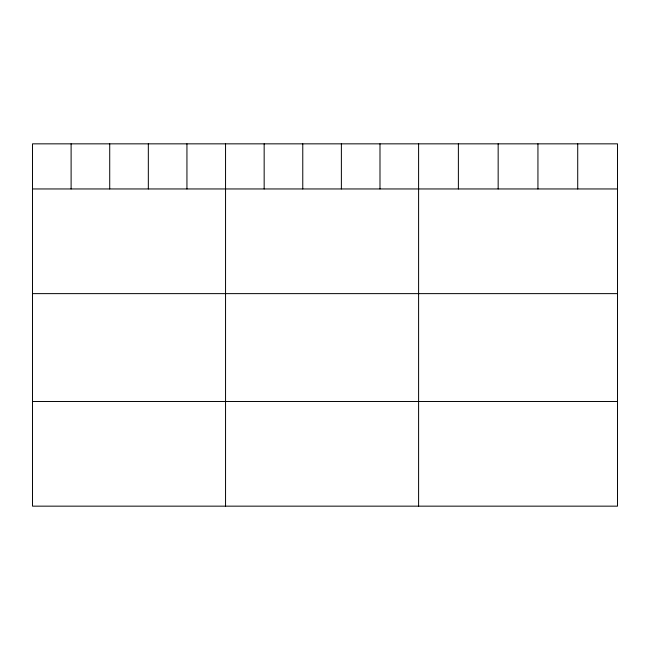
<?xml version="1.0" encoding="UTF-8"?>
<svg xmlns="http://www.w3.org/2000/svg" width="650" height="650" viewBox="0 0 650 650"><rect width="100%" height="100%" fill="white"/><g stroke="black" fill="none" stroke-linecap="round" stroke-linejoin="round"><path stroke-width="0.97" d="M617.5 188.955L617.5 506.155L32.5 506.155L32.5 143.845L617.5 143.845L617.5 188.955L32.5 188.955M32.5 293.629L617.5 293.629M32.5 401.481L617.5 401.481M577.72 143.845L577.72 188.955M537.94 143.845L537.94 188.955M498.16 143.845L498.16 188.955M458.38 143.845L458.38 188.955M418.6 143.845L418.6 506.155M379.99 143.845L379.99 188.955M341.38 143.845L341.38 188.955M302.77 143.845L302.77 188.955M264.16 143.845L264.16 188.955M225.55 143.845L225.55 506.155M186.94 143.845L186.94 188.955M148.33 143.845L148.33 188.955M109.72 143.845L109.72 188.955M71.11 143.845L71.11 188.955"/></g></svg>
